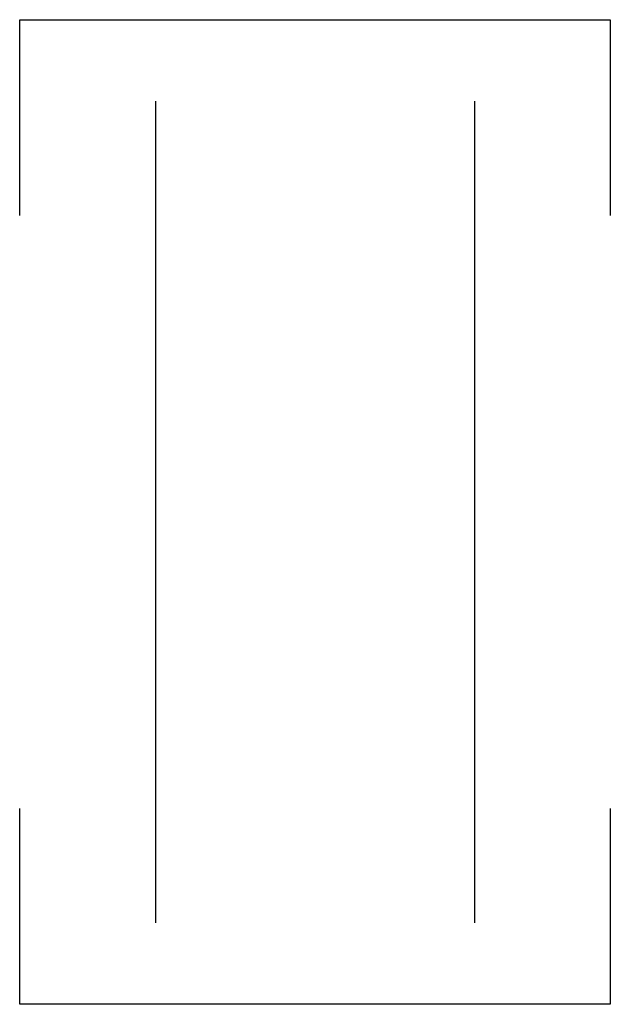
# Model space of a CAD drawing. Header units: millimetres. Extents: x -45 to 45, y -75 to 75.
import ezdxf

# ---------------------------------------------------------------- set-up
doc = ezdxf.new("R2010")
doc.units = ezdxf.units.MM

msp = doc.modelspace()

# ---------------------------------------------------------------- linework, layer by layer
at = {"color": 0, "linetype": 'ByBlock', "lineweight": -2}
for p, q in [((-24.28, 62.57), (-24.28, -62.57)), ((24.28, 62.57), (24.28, -62.57))]:
    msp.add_line(p, q, dxfattribs=at)
for points in [[(-45, 45.19), (-45, 75), (45, 75), (45, 45.19)], [(45, -45.19), (45, -75), (-45, -75), (-45, -45.19)]]:
    msp.add_lwpolyline(points, dxfattribs=at)

doc.saveas('drawing.dxf')
